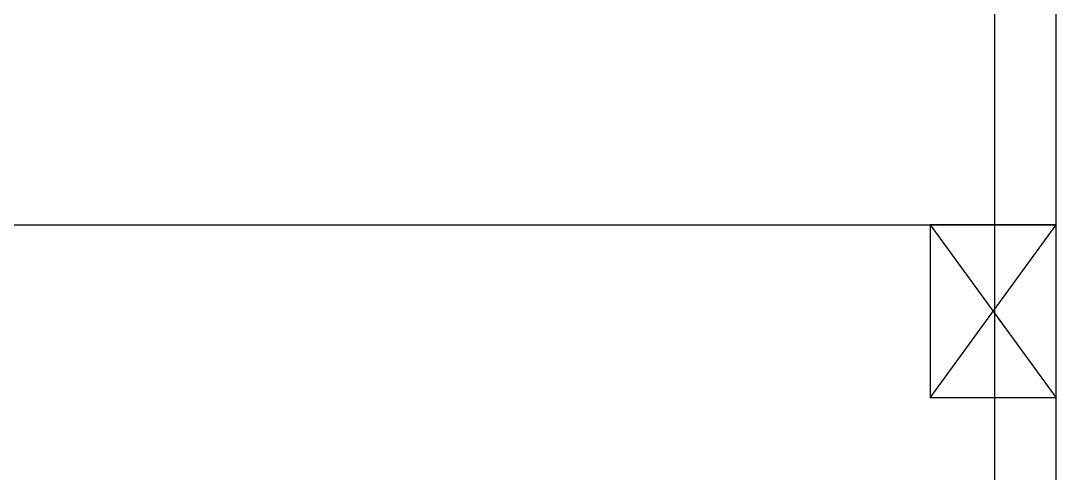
# Model space of a CAD drawing. Header units: inches. Extents: x -628 to 1537, y -1730 to 336.
# Drawn here: x 313.7 to 389.7, y -391.6 to -358.4 of the extents above; entities that cross this region are included whole.
import ezdxf

# ---------------------------------------------------------------- set-up
doc = ezdxf.new("R2010")
doc.units = ezdxf.units.IN
doc.layers.get('0').update_dxf_attribs({"linetype": 'CONTINUOUS'})

msp = doc.modelspace()

# ---------------------------------------------------------------- linework, layer by layer
at = {"color": 1}
for p, q in [((389.718, -635.331), (389.718, 158.398)), ((385.216, -635.331), (385.216, 145.68)), ((57.873, -373.404), (389.718, -373.404)), ((389.718, -373.404), (380.449, -373.404)), ((380.449, -373.404), (389.718, -386.112)), ((380.449, -386.112), (389.718, -373.404)), ((380.449, -373.404), (380.449, -386.112)), ((389.718, -386.112), (380.449, -386.112))]:
    msp.add_line(p, q, dxfattribs=at)

doc.saveas('drawing.dxf')
